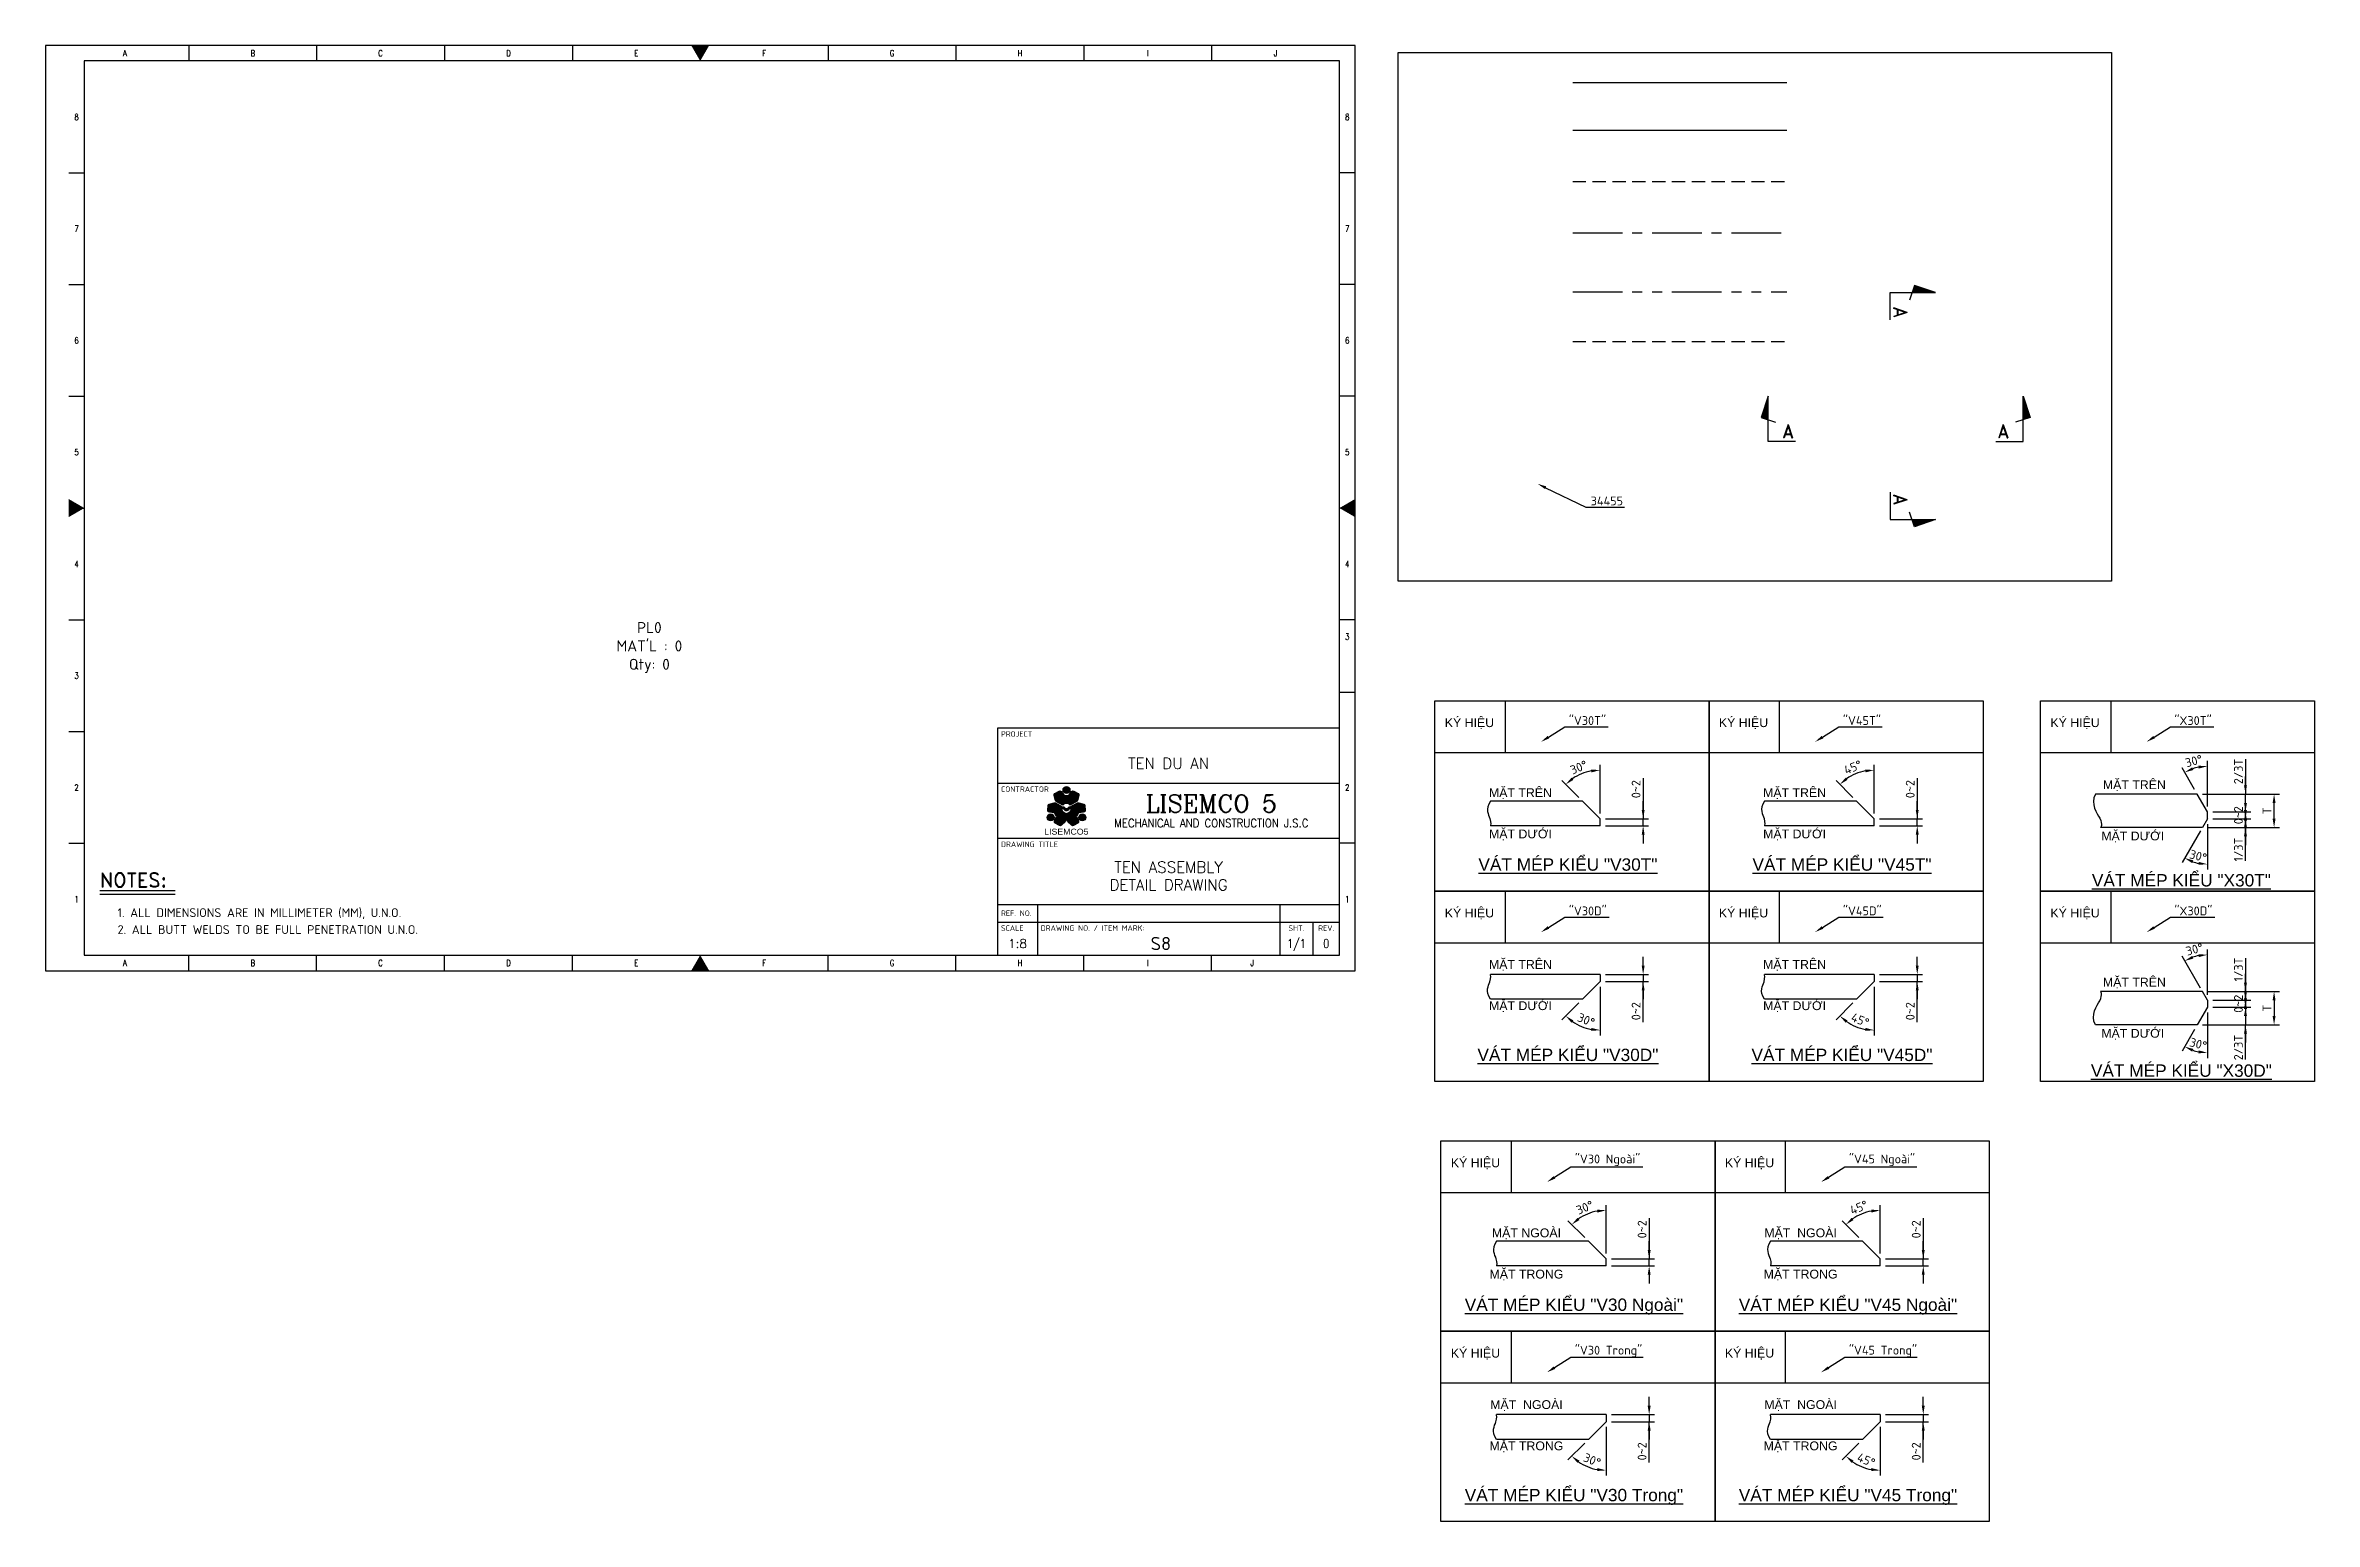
# Model space of a CAD drawing. Header units: millimetres. Extents: x 0 to 4117, y -999 to 1678.
import ezdxf
from ezdxf import colors
from ezdxf.entities.mleader import LeaderData, LeaderLine
from ezdxf.enums import TextEntityAlignment as Align
from ezdxf.math import Vec2, Vec3

# ---------------------------------------------------------------- set-up
doc = ezdxf.new("R2010")
doc.units = ezdxf.units.MM
doc.header["$LTSCALE"] = 48
for name, pattern in [('CENTER', [2, 1.25, -0.25, 0.25, -0.25]), ('HIDDEN', [0.375, 0.25, -0.125]), ('PHANTOM', [2.5, 1.25, -0.25, 0.25, -0.25, 0.25, -0.25])]:
    doc.linetypes.add(name, pattern=pattern)
for name, color, linetype in [('1', 1, 'CENTER'), ('2', 2, 'HIDDEN'), ('3', 3, 'Continuous'), ('4', 4, 'Continuous'), ('6', 5, 'PHANTOM'), ('9', 9, 'Continuous'), ('M-Joint', 4, 'HIDDEN')]:
    doc.layers.add(name, color=color, linetype=linetype)
doc.styles.add('Arial Narrow', font='ARIALN.TTF')
doc.styles.add('ISOCP', font='isocpeur.ttf')
doc.styles.add('romanc', font='romanc.shx')
doc.styles.add('romand', font='romand.shx')
doc.styles.add('romans', font='romans.shx', dxfattribs={"width": 0.8})
doc.styles.add('VM', font='arial.ttf')

# ---------------------------------------------------------------- blocks, each defined once
blk = doc.blocks.new('A$C0BBF6388')
at = {"layer": '3'}
blk.add_line((0, 0), (21.38, 0), dxfattribs=at)
at = {"layer": '4'}
blk.add_line((0, -1), (21.38, -1), dxfattribs=at)
at = {"layer": '2', "color": 2, "insert": (5, -5), "char_height": 2.5, "attachment_point": 1, "style": 'ISOCP'}
blk.add_mtext('\\pxsm1.15;1. ALL DIMENSIONS ARE IN MILLIMETER (MM), U.N.O.\\P2. ALL BUTT WELDS TO BE FULL PENETRATION U.N.O.', dxfattribs=at)
at = {"layer": '3', "style": 'romand'}
blk.add_text('NOTES:', height=4, dxfattribs=at).set_placement((0, 3), align=Align.MIDDLE_LEFT)
blk = doc.blocks.new('L5MC Logo')
at = {"layer": '3'}
h = blk.add_hatch(color=5, dxfattribs=at)
h.dxf.hatch_style = 1
h.paths.add_polyline_path([(-13.6, 5), (-33.3, 16.3, 0.198912), (-37.1, 16.8), (-52, 12.8, 0.329462), (-55.7, 8.2), (-56.3, -6.8, 0.392601), (-51.8, -11.9), (-38.7, -13.4, -0.238604), (-35, -15.8), (-31.2, -22.4, -0.238604), (-31, -26.9), (-36.2, -38.9, 0.392601), (-34, -45.3), (-20.8, -52.3, 0.329462), (-14.9, -51.5), (-4, -40.5, 0.198912), (-2.5, -37), (-2.5, -14.3, -0.467113)])
h = blk.add_hatch(color=5, dxfattribs=at)
h.dxf.hatch_style = 1
h.paths.add_polyline_path([(11.1, 9.3), (30.8, 20.7, 0.198912), (33.1, 23.7), (37.1, 38.6, 0.329462), (34.9, 44.2), (22.3, 52.1, 0.392601), (15.6, 50.8), (7.8, 40.2, -0.238604), (3.8, 38.2), (-3.8, 38.2, -0.238604), (-7.8, 40.2), (-15.6, 50.8, 0.392601), (-22.3, 52.1), (-34.9, 44.2, 0.329462), (-37.1, 38.6), (-33.1, 23.7, 0.198912), (-30.8, 20.7), (-11.1, 9.3, -0.467113)])
h = blk.add_hatch(color=1, dxfattribs=at)
h.dxf.hatch_style = 1
h.paths.add_polyline_path([(4.8, -5.2), (10.3, -1.1, 0.776948), (4.8, 2.2, -0.519028), (-3, -0.3), (-7.3, 2.9, 1), (-10.3, -1.1), (-4.8, -5.2, 0.334595)])
h = blk.add_hatch(color=1, dxfattribs=at)
h.dxf.hatch_style = 1
h.paths.add_polyline_path([(10.5, 55.3, 1), (-10.5, 55.3, 1)])
h = blk.add_hatch(color=5, dxfattribs=at)
h.dxf.hatch_style = 1
h.paths.add_polyline_path([(2.5, -14.3), (2.5, -37, 0.198912), (4, -40.5), (14.9, -51.5, 0.329462), (20.8, -52.3), (34, -45.3, 0.392601), (36.2, -38.9), (31, -26.9, -0.238604), (31.2, -22.4), (35, -15.8, -0.238604), (38.7, -13.4), (51.8, -11.9, 0.392601), (56.3, -6.8), (55.7, 8.2, 0.329462), (52, 12.8), (37.1, 16.8, 0.198912), (33.3, 16.3), (13.6, 5, -0.467113)])
h = blk.add_hatch(color=1, dxfattribs=at)
h.dxf.hatch_style = 1
h.paths.add_polyline_path([(-37.3, -27.6, 1), (-58.3, -27.6, 1)])
h = blk.add_hatch(color=1, dxfattribs=at)
h.dxf.hatch_style = 1
h.paths.add_polyline_path([(37.3, -27.6, 1), (58.3, -27.6, 1)])
at = {"layer": '3', "color": 5}
for points in [[(-31.2, -22.4), (-35, -15.8, 0.238604), (-38.7, -13.4), (-51.8, -11.9, -0.392601), (-56.3, -6.8), (-55.7, 8.2, -0.329462), (-52, 12.8), (-37.1, 16.8, -0.198912), (-33.3, 16.3), (-13.6, 5, 0.467113), (-2.5, -14.3), (-2.5, -37, -0.198912), (-4, -40.5), (-14.9, -51.5, -0.329462), (-20.8, -52.3), (-34, -45.3, -0.392601), (-36.2, -38.9), (-31, -26.9, 0.238604)], [(-3.8, 38.2), (3.8, 38.2, 0.238604), (7.8, 40.2), (15.6, 50.8, -0.392601), (22.3, 52.1), (34.9, 44.2, -0.329462), (37.1, 38.6), (33.1, 23.7, -0.198912), (30.8, 20.7), (11.1, 9.3, 0.467113), (-11.1, 9.3), (-30.8, 20.7, -0.198912), (-33.1, 23.7), (-37.1, 38.6, -0.329462), (-34.9, 44.2), (-22.3, 52.1, -0.392601), (-15.6, 50.8), (-7.8, 40.2, 0.238604)], [(35, -15.8), (31.2, -22.4, 0.238604), (31, -26.9), (36.2, -38.9, -0.392601), (34, -45.3), (20.8, -52.3, -0.329462), (14.9, -51.5), (4, -40.5, -0.198912), (2.5, -37), (2.5, -14.3, 0.467113), (13.6, 5), (33.3, 16.3, -0.198912), (37.1, 16.8), (52, 12.8, -0.329462), (55.7, 8.2), (56.3, -6.8, -0.392601), (51.8, -11.9), (38.7, -13.4, 0.238604)]]:
    blk.add_lwpolyline(points, format="xyb", close=True, dxfattribs=at)
at = {"layer": '3', "color": 1}
blk.add_lwpolyline([(-3, -0.3), (-7.3, 2.9, 1), (-10.3, -1.1), (-4.8, -5.2, 0.334595), (4.8, -5.2), (10.3, -1.1, 1), (7.3, 2.9), (3, -0.3, -0.334595)], format="xyb", close=True, dxfattribs=at)
for centre in [(0, 55.3), (-47.8, -27.6), (47.8, -27.6)]:
    blk.add_circle(centre, 10.5, dxfattribs=at)
at = {"layer": '1', "style": 'Arial Narrow', "width": 1.295911}
blk.add_text('LISEMCO5', height=17.86, dxfattribs=at).set_placement((-67.5, -79.6), (66.5, -79.6), align=Align.FIT)
blk = doc.blocks.new('KHUNG TEN')
at = {"layer": '3'}
blk.add_lwpolyline([(-816, 10), (-10, 10), (-10, 584), (-816, 584)], close=True, dxfattribs=at)
at = {"layer": '4'}
for p, q in [((-748.9, 594), (-748.9, 584)), ((-666.8, 594), (-666.8, 584)), ((-584.7, 594), (-584.7, 584)), ((-502.6, 594), (-502.6, 584)), ((-420.5, 594), (-420.5, 584)), ((-338.4, 594), (-338.4, 584)), ((-256.3, 594), (-256.3, 584)), ((-174.2, 594), (-174.2, 584)), ((-92.1, 594), (-92.1, 584)), ((-826, 512.2), (-816, 512.2)), ((0, 512.2), (-10, 512.2)), ((-826, 440.5), (-816, 440.5)), ((0, 440.5), (-10, 440.5)), ((-826, 368.8), (-816, 368.8)), ((0, 368.8), (-10, 368.8)), ((-826, 297), (-816, 297)), ((0, 297), (-10, 297)), ((-826, 225.2), (-816, 225.2)), ((0, 225.2), (-10, 225.2)), ((0, 178.5), (-10, 178.5)), ((-826, 153.5), (-816, 153.5)), ((-826, 81.8), (-816, 81.8)), ((0, 81.8), (-10, 81.8)), ((-748.9, 0), (-748.9, 10)), ((-666.8, 0), (-666.8, 10)), ((-584.7, 0), (-584.7, 10)), ((-502.6, 0), (-502.6, 10)), ((-420.5, 0), (-420.5, 10)), ((-338.4, 0), (-338.4, 10)), ((-256.3, 0), (-256.3, 10)), ((-174.2, 0), (-174.2, 10)), ((-92.1, 0), (-92.1, 10))]:
    blk.add_line(p, q, dxfattribs=at)
blk.add_lwpolyline([(-841, 0), (0, 0), (0, 594), (-841, 594)], close=True, dxfattribs=at)
for points in [[(-420.5, 584), (-414.7, 594), (-420.5, 584), (-426.3, 594)], [(-816, 297), (-826, 291.2), (-816, 297), (-826, 302.8)], [(-10, 297), (0, 291.2), (-10, 297), (0, 302.8)], [(-420.5, 10), (-414.7, 0), (-420.5, 10), (-426.3, 0)]]:
    blk.add_solid(points, dxfattribs=at)
at = {"layer": '2', "style": 'romanc', "width": 0.8}
for s, p in [('A', (-789.9, 589)), ('B', (-707.8, 589)), ('C', (-625.8, 589)), ('D', (-543.6, 589)), ('E', (-461.5, 589)), ('F', (-379.4, 589)), ('G', (-297.3, 589)), ('H', (-215.2, 589)), ('I', (-133.1, 589)), ('J', (-51, 589)), ('8', (-821, 548.1)), ('8', (-5, 548.1)), ('7', (-821, 476.4)), ('7', (-5, 476.4)), ('6', (-821, 404.6)), ('6', (-5, 404.6)), ('5', (-821, 332.9)), ('5', (-5, 332.9)), ('4', (-821, 261.1)), ('4', (-5, 261.1)), ('3', (-5, 214.4)), ('3', (-821, 189.4)), ('2', (-821, 117.6)), ('2', (-5, 117.6)), ('1', (-821, 45.9)), ('1', (-5, 45.9)), ('A', (-789.9, 5)), ('B', (-707.8, 5)), ('C', (-625.8, 5)), ('D', (-543.6, 5)), ('E', (-461.5, 5)), ('F', (-379.4, 5)), ('G', (-297.3, 5)), ('H', (-215.2, 5)), ('I', (-133.1, 5)), ('J', (-66, 5))]:
    blk.add_text(s, height=4, dxfattribs=at).set_placement(p, align=Align.MIDDLE_CENTER)

msp = doc.modelspace()

# ---------------------------------------------------------------- hatches: boundary and pattern name
at = {"layer": '9'}
for points in [[(3386.4, 1230.1), (3429, 1230.1), (3390.7, 1242.8)], [(3125.3, 999.3), (3125.3, 1041.9), (3112.6, 1003.6)], [(3588.3, 999.3), (3588.3, 1041.9), (3601, 1003.6)], [(3386.4, 818.1), (3429, 818.1), (3390.7, 805.3)]]:
    msp.add_hatch(color=256, dxfattribs=at).paths.add_polyline_path(points)

# ---------------------------------------------------------------- linework, layer by layer
msp.add_line((2771, 1610.8), (3159.5, 1610.8))
msp.add_lwpolyline([(2454.2, 1665.4), (3748.2, 1665.4), (3748.2, 706.6), (2454.2, 706.6)], close=True)
at = {"layer": '1', "ltscale": 1.5}
msp.add_line((2771, 1338), (3159.5, 1338), dxfattribs=at)
at = {"layer": '2', "ltscale": 2}
msp.add_line((2771, 1431.6), (3159.5, 1431.6), dxfattribs=at)
at = {"layer": '3'}
for p, q in [((2771, 1524.6), (3159.5, 1524.6)), ((2648.4, 489.6), (2648.4, 395.9)), ((3145.6, 489.6), (3145.6, 395.9)), ((3747.1, 489.6), (3747.1, 395.9)), ((1727.7, 28.3), (1727.7, 440.3)), ((1727.7, 440.3), (2347.7, 440.3)), ((2520.9, 395.9), (3018.2, 395.9)), ((3018.2, 395.9), (3515.4, 395.9)), ((3619.7, 395.9), (4116.9, 395.9)), ((2788.6, 307.6), (2621.7, 307.6)), ((2788.6, 307.6), (2820.6, 275.6)), ((3285.8, 307.6), (3119, 307.6)), ((3285.8, 307.6), (3317.8, 275.6)), ((3903.9, 320.4), (3719.1, 320.4)), ((3922.4, 288.4), (3903.9, 320.4)), ((3922.4, 275.6), (3922.4, 288.4)), ((2820.6, 262.8), (2820.6, 275.6)), ((3317.8, 262.8), (3317.8, 275.6)), ((3913.2, 259.6), (3728.4, 259.6)), ((3922.4, 275.6), (3913.2, 259.6)), ((2648.4, 144.4), (2648.4, 50.7)), ((3145.6, 144.4), (3145.6, 50.7)), ((3747.1, 144.4), (3747.1, 50.7)), ((2520.9, 50.7), (3018.2, 50.7)), ((3018.2, 50.7), (3515.4, 50.7)), ((3619.7, 50.7), (4116.9, 50.7)), ((2788.6, -51.6), (2820.6, -19.6)), ((2820.6, -6.8), (2820.6, -19.6)), ((3285.8, -51.6), (3317.8, -19.6)), ((3317.8, -6.8), (3317.8, -19.6)), ((3913.2, -37.5), (3728.4, -37.5)), ((3922.4, -53.5), (3913.2, -37.5)), ((2788.6, -51.6), (2621.7, -51.6)), ((3285.8, -51.6), (3119, -51.6)), ((3922.4, -66.3), (3903.9, -98.3)), ((3922.4, -53.5), (3922.4, -66.3)), ((3903.9, -98.3), (3719.1, -98.3)), ((2659.3, -308.7), (2659.3, -402.4)), ((3156.5, -308.7), (3156.5, -402.4)), ((2531.8, -402.4), (3029.1, -402.4)), ((3029.1, -402.4), (3526.3, -402.4)), ((2799.5, -490.7), (2632.6, -490.7)), ((2799.5, -490.7), (2831.5, -522.7)), ((3296.7, -490.7), (3129.9, -490.7)), ((3296.7, -490.7), (3328.7, -522.7)), ((2831.5, -535.5), (2831.5, -522.7)), ((3328.7, -535.5), (3328.7, -522.7)), ((2659.3, -653.9), (2659.3, -747.6)), ((3156.5, -653.9), (3156.5, -747.6)), ((2531.8, -747.6), (3029.1, -747.6)), ((3029.1, -747.6), (3526.3, -747.6)), ((2799.5, -849.9), (2831.5, -817.9)), ((2831.5, -805.1), (2831.5, -817.9)), ((3296.7, -849.9), (3328.7, -817.9)), ((3328.7, -805.1), (3328.7, -817.9)), ((2799.5, -849.9), (2632.6, -849.9)), ((3296.7, -849.9), (3129.9, -849.9))]:
    msp.add_line(p, q, dxfattribs=at)
for points in [[(2520.9, 489.6), (3018.2, 489.6), (3018.2, 144.4), (2520.9, 144.4)], [(3018.2, 489.6), (3515.4, 489.6), (3515.4, 144.4), (3018.2, 144.4)], [(3619.7, 489.6), (4116.9, 489.6), (4116.9, 144.4), (3619.7, 144.4)], [(2520.9, 144.4), (3018.2, 144.4), (3018.2, -200.8), (2520.9, -200.8)], [(3018.2, 144.4), (3515.4, 144.4), (3515.4, -200.8), (3018.2, -200.8)], [(3619.7, 144.4), (4116.9, 144.4), (4116.9, -200.8), (3619.7, -200.8)], [(2531.8, -308.7), (3029.1, -308.7), (3029.1, -653.9), (2531.8, -653.9)], [(3029.1, -308.7), (3526.3, -308.7), (3526.3, -653.9), (3029.1, -653.9)], [(2531.8, -653.9), (3029.1, -653.9), (3029.1, -999.1), (2531.8, -999.1)], [(3029.1, -653.9), (3526.3, -653.9), (3526.3, -999.1), (3029.1, -999.1)]]:
    msp.add_lwpolyline(points, close=True, dxfattribs=at)
for points in [[(2820.6, 262.8), (2621.6, 262.8)], [(3317.8, 262.8), (3118.8, 262.8)], [(2820.6, -6.8), (2621.6, -6.8)], [(3317.8, -6.8), (3118.8, -6.8)], [(2831.5, -535.5), (2632.5, -535.5)], [(3328.7, -535.5), (3129.7, -535.5)], [(2831.5, -805.1), (2632.5, -805.1)], [(3328.7, -805.1), (3129.7, -805.1)]]:
    msp.add_lwpolyline(points, dxfattribs=at)
for points in [[(2621.7, 307.6), (2611.7, 292.6), (2624.8, 274.3), (2621.6, 262.8), (2621.6, 262.8)], [(3119, 307.6), (3109, 292.6), (3122.1, 274.3), (3118.8, 262.8), (3118.8, 262.8)], [(2621.7, -51.6), (2611.7, -36.7), (2624.8, -18.3), (2621.6, -6.8), (2621.6, -6.8)], [(3119, -51.6), (3109, -36.7), (3122.1, -18.3), (3118.8, -6.8), (3118.8, -6.8)], [(2632.6, -490.7), (2622.6, -505.7), (2635.7, -524), (2632.5, -535.5), (2632.5, -535.5)], [(3129.9, -490.7), (3119.9, -505.7), (3133, -524), (3129.7, -535.5), (3129.7, -535.5)], [(2632.6, -849.9), (2622.6, -834.9), (2635.7, -816.6), (2632.5, -805.1), (2632.5, -805.1)], [(3129.9, -849.9), (3119.9, -834.9), (3133, -816.6), (3129.7, -805.1), (3129.7, -805.1)]]:
    msp.add_open_spline(points, degree=3, dxfattribs=at)
for points in [[(3719.1, 320.4), (3709.9, 301.1), (3737.4, 267.5), (3728.4, 259.6), (3728.4, 259.6)], [(3719.1, -98.3), (3709.9, -79), (3737.4, -45.4), (3728.4, -37.5), (3728.4, -37.5)]]:
    msp.add_open_spline(points, degree=3, knots=[0.215679, 0.215679, 0.215679, 0.215679, 1, 2, 2, 2, 2], dxfattribs=at)
at = {"layer": '4'}
for p, q in [((2820.6, 285.2), (2820.6, 373.4)), ((3317.8, 285.2), (3317.8, 373.4)), ((3922.4, 298), (3922.4, 380.4)), ((3991.5, 383.4), (3991.5, 320.4)), ((1727.7, 340.3), (2347.7, 340.3)), ((2781.8, 314.4), (2751.4, 344.7)), ((2898.7, 349.3), (2898.7, 275.6)), ((3279.1, 314.4), (3248.7, 344.7)), ((3396, 349.3), (3396, 275.6)), ((3899.1, 328.7), (3876.4, 368.1)), ((3991.5, 336.4), (3991.5, 352.4)), ((2898.7, 291.6), (2898.7, 307.6)), ((3396, 291.6), (3396, 307.6)), ((3913.5, 320.4), (4001.1, 320.4)), ((3913.5, 320.4), (4053, 320.4)), ((3932, 288.4), (4001.1, 288.4)), ((3932, 288.4), (4001.1, 288.4)), ((3991.5, 304.4), (3991.5, 320.4)), ((3991.5, 288.4), (3991.5, 320.4)), ((3991.5, 288.4), (3991.5, 320.4)), ((3991.5, 291.6), (3991.5, 307.6)), ((3991.5, 275.6), (3991.5, 288.4)), ((4043.4, 275.6), (4043.4, 304.4)), ((2830.2, 275.6), (2908.3, 275.6)), ((2830.2, 262.8), (2908.3, 262.8)), ((2898.7, 262.8), (2898.7, 275.6)), ((2898.7, 262.8), (2898.7, 275.6)), ((3327.4, 275.6), (3405.6, 275.6)), ((3327.4, 262.8), (3405.6, 262.8)), ((3396, 262.8), (3396, 275.6)), ((3396, 262.8), (3396, 275.6)), ((3909.6, 253.6), (3876.4, 196)), ((3922.4, 266), (3922.4, 183.6)), ((3922.8, 259.6), (4001.1, 259.6)), ((3922.8, 259.6), (4053, 259.6)), ((3932, 275.6), (4001.1, 275.6)), ((3932, 275.6), (4001.1, 275.6)), ((3991.5, 259.6), (3991.5, 275.6)), ((3991.5, 259.6), (3991.5, 275.6)), ((3991.5, 272.4), (3991.5, 256.4)), ((3991.5, 199.5), (3991.5, 259.6)), ((3991.5, 259.6), (3991.5, 243.6)), ((1727.7, 240.3), (2347.7, 240.3)), ((2898.7, 246.8), (2898.7, 230.8)), ((3396, 246.8), (3396, 230.8)), ((3991.5, 243.6), (3991.5, 227.6)), ((1727.7, 120.3), (2347.7, 120.3)), ((1727.7, 88.3), (2347.7, 88.3)), ((1799.7, 120.3), (1799.7, 28.3)), ((2239.7, 120.3), (2239.7, 28.3)), ((2299.7, 88.3), (2299.7, 28.3)), ((2898.7, 9.2), (2898.7, 25.2)), ((3396, 9.2), (3396, 25.2)), ((3909.6, -31.4), (3876.4, 26.2)), ((3922.4, -43.9), (3922.4, 38.5)), ((3991.5, 22.6), (3991.5, -37.5)), ((2820.6, -29.2), (2820.6, -117.4)), ((2830.2, -6.8), (2908.3, -6.8)), ((2830.2, -19.6), (2908.3, -19.6)), ((2898.7, -6.8), (2898.7, -19.6)), ((2898.7, -6.8), (2898.7, -19.6)), ((2898.7, -93.4), (2898.7, -19.6)), ((2898.7, -35.6), (2898.7, -51.6)), ((3317.8, -29.2), (3317.8, -117.4)), ((3327.4, -6.8), (3405.6, -6.8)), ((3327.4, -19.6), (3405.6, -19.6)), ((3396, -6.8), (3396, -19.6)), ((3396, -6.8), (3396, -19.6)), ((3396, -93.4), (3396, -19.6)), ((3396, -35.6), (3396, -51.6)), ((3922.8, -37.5), (4001.1, -37.5)), ((3922.8, -37.5), (4053, -37.5)), ((3991.5, -21.5), (3991.5, -5.5)), ((3991.5, -37.5), (3991.5, -21.5)), ((3991.5, -50.3), (3991.5, -34.3)), ((3991.5, -37.5), (3991.5, -53.5)), ((3991.5, -37.5), (3991.5, -53.5)), ((2781.8, -58.4), (2751.4, -88.8)), ((3279.1, -58.4), (3248.7, -88.8)), ((3922.4, -75.9), (3922.4, -158.3)), ((3932, -53.5), (4001.1, -53.5)), ((3932, -53.5), (4001.1, -53.5)), ((3932, -66.3), (4001.1, -66.3)), ((3932, -66.3), (4001.1, -66.3)), ((3991.5, -53.5), (3991.5, -66.3)), ((3991.5, -66.3), (3991.5, -98.3)), ((3991.5, -66.3), (3991.5, -98.3)), ((3991.5, -69.5), (3991.5, -85.5)), ((3991.5, -82.3), (3991.5, -98.3)), ((4043.4, -53.5), (4043.4, -82.3)), ((3899.1, -106.6), (3876.4, -146)), ((3913.5, -98.3), (4001.1, -98.3)), ((3913.5, -98.3), (4053, -98.3)), ((3991.5, -161.3), (3991.5, -98.3)), ((3991.5, -114.3), (3991.5, -130.3)), ((2831.5, -513.1), (2831.5, -424.9)), ((2909.6, -449), (2909.6, -522.7)), ((3328.7, -513.1), (3328.7, -424.9)), ((3406.9, -449), (3406.9, -522.7)), ((2792.7, -483.9), (2762.3, -453.6)), ((2909.6, -506.7), (2909.6, -490.7)), ((3289.9, -483.9), (3259.6, -453.6)), ((3406.9, -506.7), (3406.9, -490.7)), ((2841.1, -522.7), (2919.2, -522.7)), ((2909.6, -535.5), (2909.6, -522.7)), ((2909.6, -535.5), (2909.6, -522.7)), ((3338.3, -522.7), (3416.5, -522.7)), ((3406.9, -535.5), (3406.9, -522.7)), ((3406.9, -535.5), (3406.9, -522.7)), ((2841.1, -535.5), (2919.2, -535.5)), ((2909.6, -551.5), (2909.6, -567.5)), ((3338.3, -535.5), (3416.5, -535.5)), ((3406.9, -551.5), (3406.9, -567.5)), ((2909.6, -789.1), (2909.6, -773.1)), ((3406.9, -789.1), (3406.9, -773.1)), ((2841.1, -805.1), (2919.2, -805.1)), ((2841.1, -817.9), (2919.2, -817.9)), ((2909.6, -805.1), (2909.6, -817.9)), ((2909.6, -805.1), (2909.6, -817.9)), ((2909.6, -891.7), (2909.6, -817.9)), ((3338.3, -805.1), (3416.5, -805.1)), ((3338.3, -817.9), (3416.5, -817.9)), ((3406.9, -805.1), (3406.9, -817.9)), ((3406.9, -805.1), (3406.9, -817.9)), ((3406.9, -891.7), (3406.9, -817.9)), ((2792.7, -856.7), (2762.3, -887.1)), ((2831.5, -827.5), (2831.5, -915.7)), ((2909.6, -833.9), (2909.6, -849.9)), ((3289.9, -856.7), (3259.6, -887.1)), ((3328.7, -827.5), (3328.7, -915.7)), ((3406.9, -833.9), (3406.9, -849.9))]:
    msp.add_line(p, q, dxfattribs=at)
for centre, radius, start, end in [((2820.6, 275.6), 88.2, 100.4077, 124.5923), ((3317.8, 275.6), 88.2, 100.4077, 124.5923), ((3922.4, 288.4), 82.4, 101.1433, 108.8567), ((3922.4, 275.6), 82.4, 251.1433, 258.8567), ((3922.4, -53.5), 82.4, 101.1433, 108.8567), ((2820.6, -19.6), 88.2, 235.4077, 259.5923), ((3317.8, -19.6), 88.2, 235.4077, 259.5923), ((3922.4, -66.3), 82.4, 251.1433, 258.8567), ((2831.5, -522.7), 88.2, 100.4077, 124.5923), ((3328.7, -522.7), 88.2, 100.4077, 124.5923), ((2831.5, -817.9), 88.2, 235.4077, 259.5923), ((3328.7, -817.9), 88.2, 235.4077, 259.5923)]:
    msp.add_arc(centre, radius, start, end, dxfattribs=at)
for points in [[(3906.2, 371.9), (3906.7, 366.6), (3922.4, 370.8)], [(2772.2, 346.1), (2768.8, 350.2), (2758.2, 337.9)], [(2804.4, 365), (2804.9, 359.7), (2820.6, 363.8)], [(3269.5, 346.1), (3266.1, 350.2), (3255.5, 337.9)], [(3301.7, 365), (3302.2, 359.7), (3317.8, 363.8)], [(3896.9, 364), (3894.7, 368.8), (3881.2, 359.8)], [(3988.8, 336.4), (3994.2, 336.4), (3991.5, 320.4)], [(2896.1, 291.6), (2901.4, 291.6), (2898.7, 275.6)], [(3393.3, 291.6), (3398.6, 291.6), (3396, 275.6)], [(3988.8, 304.4), (3994.2, 304.4), (3991.5, 288.4)], [(3988.8, 291.6), (3994.2, 291.6), (3991.5, 275.6)], [(3988.8, 272.4), (3994.2, 272.4), (3991.5, 288.4)], [(4040.7, 304.4), (4046, 304.4), (4043.4, 320.4)], [(2896.1, 246.8), (2901.4, 246.8), (2898.7, 262.8)], [(3393.3, 246.8), (3398.6, 246.8), (3396, 262.8)], [(3988.8, 259.6), (3994.2, 259.6), (3991.5, 275.6)], [(3988.8, 243.6), (3994.2, 243.6), (3991.5, 259.6)], [(4040.7, 275.6), (4046, 275.6), (4043.4, 259.6)], [(3896.9, 200.1), (3894.7, 195.2), (3881.2, 204.3)], [(3906.2, 192.1), (3906.7, 197.4), (3922.4, 193.2)], [(2896.1, 9.2), (2901.4, 9.2), (2898.7, -6.8)], [(3393.3, 9.2), (3398.6, 9.2), (3396, -6.8)], [(3896.9, 22), (3894.7, 26.9), (3881.2, 17.8)], [(3906.2, 30), (3906.7, 24.7), (3922.4, 28.9)], [(2896.1, -35.6), (2901.4, -35.6), (2898.7, -19.6)], [(3393.3, -35.6), (3398.6, -35.6), (3396, -19.6)], [(3988.8, -21.5), (3994.2, -21.5), (3991.5, -37.5)], [(3988.8, -37.5), (3994.2, -37.5), (3991.5, -53.5)], [(4040.7, -53.5), (4046, -53.5), (4043.4, -37.5)], [(2772.2, -90.2), (2768.8, -94.3), (2758.2, -82)], [(3269.5, -90.2), (3266.1, -94.3), (3255.5, -82)], [(3988.8, -50.3), (3994.2, -50.3), (3991.5, -66.3)], [(3988.8, -69.5), (3994.2, -69.5), (3991.5, -53.5)], [(3988.8, -82.3), (3994.2, -82.3), (3991.5, -66.3)], [(4040.7, -82.3), (4046, -82.3), (4043.4, -98.3)], [(2804.4, -109.1), (2804.9, -103.7), (2820.6, -107.8)], [(3301.7, -109.1), (3302.2, -103.7), (3317.8, -107.8)], [(3988.8, -114.3), (3994.2, -114.3), (3991.5, -98.3)], [(3896.9, -141.9), (3894.7, -146.7), (3881.2, -137.7)], [(3906.2, -149.8), (3906.7, -144.5), (3922.4, -148.7)], [(2783.1, -452.2), (2779.7, -448.1), (2769.1, -460.4)], [(2815.3, -433.3), (2815.8, -438.6), (2831.5, -434.5)], [(3280.4, -452.2), (3277, -448.1), (3266.4, -460.4)], [(3312.6, -433.3), (3313, -438.6), (3328.7, -434.5)], [(2907, -506.7), (2912.3, -506.7), (2909.6, -522.7)], [(3404.2, -506.7), (3409.5, -506.7), (3406.9, -522.7)], [(2907, -551.5), (2912.3, -551.5), (2909.6, -535.5)], [(3404.2, -551.5), (3409.5, -551.5), (3406.9, -535.5)], [(2907, -789.1), (2912.3, -789.1), (2909.6, -805.1)], [(2907, -833.9), (2912.3, -833.9), (2909.6, -817.9)], [(3404.2, -789.1), (3409.5, -789.1), (3406.9, -805.1)], [(3404.2, -833.9), (3409.5, -833.9), (3406.9, -817.9)], [(2783.1, -888.5), (2779.7, -892.6), (2769.1, -880.3)], [(2815.3, -907.3), (2815.8, -902), (2831.5, -906.1)], [(3280.4, -888.5), (3277, -892.6), (3266.4, -880.3)], [(3312.6, -907.3), (3313, -902), (3328.7, -906.1)]]:
    msp.add_solid(points, dxfattribs=at)
at = {"layer": '6', "ltscale": 1.5}
msp.add_line((2771, 1231.1), (3159.5, 1231.1), dxfattribs=at)
at = {"layer": '9'}
for points in [[(3346.7, 1180.3), (3346.7, 1230.1), (3429, 1230.1), (3390.7, 1242.8), (3381.8, 1216.4)], [(3175.1, 959.6), (3125.3, 959.6), (3125.3, 1041.9), (3112.6, 1003.6), (3139, 994.6)], [(3538.5, 959.6), (3588.3, 959.6), (3588.3, 1041.9), (3601, 1003.6), (3574.5, 994.6)], [(3346.7, 867.8), (3346.7, 818.1), (3429, 818.1), (3390.7, 805.3), (3381.8, 831.8)]]:
    msp.add_lwpolyline(points, dxfattribs=at)
at = {"layer": 'M-Joint', "ltscale": 2}
msp.add_line((2771, 1141.3), (3159.5, 1141.3), dxfattribs=at)

# ---------------------------------------------------------------- block references
at = {"xscale": 0.6000000000000001, "yscale": 0.6000000000000001, "zscale": 0.6000000000000001}
msp.add_blockref('L5MC Logo', (1852.5, 294.6), dxfattribs=at)
at = {"layer": '1', "linetype": 'ByBlock', "xscale": 2.825208085612367, "yscale": 2.825208085612367, "zscale": 2.825208085612367}
msp.add_blockref('KHUNG TEN', (2376, 0), dxfattribs=at)
at = {"layer": '4', "xscale": 6.4, "yscale": 6.4, "zscale": 6.4}
msp.add_blockref('A$C0BBF6388', (98.9, 145.3), dxfattribs=at)

# ---------------------------------------------------------------- texts
at = {"layer": '2'}
for s, height, style, p in [('KÝ HIỆU', 16, 'VM', (2583.6, 449.9)), ('KÝ HIỆU', 16, 'VM', (3080.8, 449.9)), ('KÝ HIỆU', 16, 'VM', (3682.3, 449.9)), ('MẶT TRÊN', 16, 'VM', (2676.1, 322.9)), ('MẶT TRÊN', 16, 'VM', (3173.4, 322.9)), ('MẶT TRÊN', 16, 'VM', (3789.9, 337.3)), ('MẶT DƯỚI', 16, 'VM', (2676.1, 248.1)), ('MẶT DƯỚI', 16, 'VM', (3173.4, 248.1)), ('MẶT DƯỚI', 16, 'VM', (3786.9, 244.4)), ('%%UVÁT MÉP KIỂU "V30T"', 22.4, 'VM', (2762.2, 192.6)), ('%%UVÁT MÉP KIỂU "V45T"', 22.4, 'VM', (3259.4, 192.6)), ('DETAIL DRAWING', 20, 'romanc', (2037.7, 155.6)), ('%%UVÁT MÉP KIỂU "X30T"', 22.4, 'VM', (3875.2, 164)), ('KÝ HIỆU', 16, 'VM', (2583.6, 104.7)), ('KÝ HIỆU', 16, 'VM', (3080.8, 104.7)), ('KÝ HIỆU', 16, 'VM', (3682.3, 104.7)), ('S8', 24, 'ISOCP', (2023.7, 49.3)), ('MẶT TRÊN', 16, 'VM', (2676.1, 11.4)), ('MẶT TRÊN', 16, 'VM', (3173.4, 11.4)), ('MẶT TRÊN', 16, 'VM', (3789.9, -20.7)), ('MẶT DƯỚI', 16, 'VM', (2676.1, -63.4)), ('MẶT DƯỚI', 16, 'VM', (3173.4, -63.4)), ('MẶT DƯỚI', 16, 'VM', (3786.9, -113.5)), ('%%UVÁT MÉP KIỂU "V30D"', 22.4, 'VM', (2762.2, -152.6)), ('%%UVÁT MÉP KIỂU "V45D"', 22.4, 'VM', (3259.4, -152.6)), ('%%UVÁT MÉP KIỂU "X30D"', 22.4, 'VM', (3875.2, -181.2)), ('KÝ HIỆU', 16, 'VM', (2594.5, -348.4)), ('KÝ HIỆU', 16, 'VM', (3091.7, -348.4)), ('MẶT NGOÀI', 16, 'VM', (2687, -475.4)), ('MẶT  NGOÀI', 16, 'VM', (3184.3, -475.4)), ('MẶT TRONG', 16, 'VM', (2687, -550.2)), ('MẶT TRONG', 16, 'VM', (3184.3, -550.2)), ('%%UVÁT MÉP KIỂU "V30 Ngoài"', 22.4, 'VM', (2773.1, -605.7)), ('%%UVÁT MÉP KIỂU "V45 Ngoài"', 22.4, 'VM', (3270.3, -605.7)), ('KÝ HIỆU', 16, 'VM', (2594.5, -693.6)), ('KÝ HIỆU', 16, 'VM', (3091.7, -693.6)), ('MẶT  NGOÀI', 16, 'VM', (2687, -786.9)), ('MẶT  NGOÀI', 16, 'VM', (3184.3, -786.9)), ('MẶT TRONG', 16, 'VM', (2687, -861.7)), ('MẶT TRONG', 16, 'VM', (3184.3, -861.7)), ('%%UVÁT MÉP KIỂU "V30 Trong"', 22.4, 'VM', (2773.1, -950.9)), ('%%UVÁT MÉP KIỂU "V45 Trong"', 22.4, 'VM', (3270.3, -950.9))]:
    msp.add_text(s, height=height, dxfattribs=dict(at, style=style)).set_placement(p, align=Align.MIDDLE_CENTER)
at = {"layer": '2', "style": 'ISOCP'}
for s, p in [('PROJECT', (1733.7, 434.3)), ('CONTRACTOR', (1733.7, 334.3)), ('DRAWING TITLE', (1733.7, 234.3)), ('SCALE', (1733.7, 82.3)), ('DRAWING NO. / ITEM MARK:', (1805.7, 82.3))]:
    msp.add_text(s, height=10, dxfattribs=at).set_placement(p, align=Align.TOP_LEFT)
msp.add_text('REF. NO.', height=10, dxfattribs=at).set_placement((1733.7, 104.3), align=Align.MIDDLE_LEFT)
for s, p in [('SHT.', (2269.7, 82.3)), ('REV.', (2323.7, 82.3))]:
    msp.add_text(s, height=10, dxfattribs=at).set_placement(p, align=Align.TOP_CENTER)
at = {"layer": '2', "insert": (891.3, 632.4), "char_height": 20, "attachment_point": 1, "style": 'ISOCP'}
msp.add_mtext_dynamic_manual_height_columns("\\A1;\\pxqc;{\\C2;PL0\\PMAT'L : 0\\PQty: 0}", width=408.891, gutter_width=100, heights=[0], dxfattribs=at)
at = {"layer": '2', "color": 1, "char_height": 20, "attachment_point": 1, "style": 'romanc'}
for s, heights, insert in [('\\pxqc;TEN DU AN', [67.9], (1727.7, 386.1)), ('\\pxqc;TEN ASSEMBLY', [0], (1727.7, 197.8))]:
    msp.add_mtext_dynamic_manual_height_columns(s, width=620, gutter_width=80, heights=heights, dxfattribs=dict(at, insert=insert))
at = {"layer": '3', "style": 'romanc'}
msp.add_text('LISEMCO 5', height=32, dxfattribs=at).set_placement((2115.3, 319.2), align=Align.TOP_CENTER)
at = {"layer": '3', "style": 'romanc', "width": 0.9}
msp.add_text('MECHANICAL AND CONSTRUCTION J.S.C', height=15, dxfattribs=at).set_placement((2115.3, 275.2), align=Align.TOP_CENTER)
at = {"layer": '3', "style": 'romanc'}
msp.add_text('1:8', height=16, dxfattribs=at).set_placement((1763.7, 49.3), align=Align.MIDDLE_CENTER)
at = {"layer": '3', "style": 'romans', "width": 0.8}
for s, p in [('1/1', (2269.7, 49.3)), ('0', (2323.7, 49.3))]:
    msp.add_text(s, height=16, dxfattribs=at).set_placement(p, align=Align.MIDDLE_CENTER)
at = {"layer": '4', "color": 2, "char_height": 16, "attachment_point": 5, "style": 'ISOCP'}
for s, insert, rotation in [('\\A1;30°', (2781.9, 368.9), 22.5), ('\\A1;45°', (3279.2, 368.9), 22.5), ('\\A1;30°', (3897.8, 380.4), 15), ('\\A1;0~2', (2885.9, 329.3), 90), ('\\A1;0~2', (3383.2, 329.3), 90), ('\\A1;0~2', (3978.7, 282), 90), ('\\A1;T', (4030.6, 290), 90), ('\\A1;30°', (3905.7, 208), 345), ('\\A1;30°', (3899, 38.9), 15), ('\\A1;30°', (2795.3, -89.3), 337.5), ('\\A1;0~2', (2885.9, -73.4), 90), ('\\A1;45°', (3292.5, -89.3), 337.5), ('\\A1;0~2', (3383.2, -73.4), 90), ('\\A1;0~2', (3978.7, -59.9), 90), ('\\A1;T', (4030.6, -67.9), 90), ('\\A1;30°', (3905.9, -132.9), 345), ('\\A1;30°', (2792.8, -429.4), 22.5), ('\\A1;45°', (3290.1, -429.4), 22.5), ('\\A1;0~2', (2896.8, -469), 90), ('\\A1;0~2', (3394.1, -469), 90), ('\\A1;0~2', (2896.8, -871.7), 90), ('\\A1;0~2', (3394.1, -871.7), 90), ('\\A1;30°', (2806.2, -887.5), 337.5), ('\\A1;45°', (3303.4, -887.5), 337.5)]:
    msp.add_mtext(s, dxfattribs=dict(at, insert=insert, rotation=rotation))
at = {"layer": '4', "color": 3, "char_height": 16, "attachment_point": 5, "rotation": 90, "style": 'ISOCP'}
for s, insert in [('\\A1;2/3T', (3978.7, 361.4)), ('\\A1;1/3T', (3978.7, 219.8)), ('\\A1;1/3T', (3978.7, 2.3)), ('\\A1;2/3T', (3978.7, -139.3))]:
    msp.add_mtext(s, dxfattribs=dict(at, insert=insert))
at = {"layer": '9', "style": 'romand'}
for p in [(3353.8, 1183.6), (3353.8, 844)]:
    msp.add_text('A', height=24, rotation=270, dxfattribs=at).set_placement(p, align=Align.RIGHT)
for p in [(3171.8, 966.6), (3562.3, 966.6)]:
    msp.add_text('A', height=24, dxfattribs=at).set_placement(p, align=Align.RIGHT)

# ---------------------------------------------------------------- leaders
at = {"layer": '4'}
ml = msp.add_multileader_mtext('Standard', dxfattribs=at)
ml.set_content('"V30T"', color=256, style='ISOCP')
ml.set_leader_properties()
ml.build(insert=Vec2(0, 0))
ml.multileader.update_dxf_attribs({"text_left_attachment_type": 5, "text_right_attachment_type": 5, "dogleg_length": 0.36, "arrow_head_size": 16})
ctx = ml.context
ctx.base_point, ctx.char_height, ctx.arrow_head_size, ctx.landing_gap_size, ctx.plane_origin = Vec3(2759.1, 442.5), 16, 16, 4.8, Vec3(2686.8, 553)
ctx.left_attachment, ctx.right_attachment = 5, 5
notes = []
notes.append((ctx, [(0, (1, 1, 0), (2756.8, 442.5), (1, 0), 2.3, [(0, [(2713.4, 415.1)], 0, [])])]))
ctx.mtext.insert, ctx.mtext.flow_direction = Vec3(2763.9, 461.7), 5
ml = msp.add_multileader_mtext('Standard', dxfattribs=at)
ml.set_content('"V45T"', color=256, style='ISOCP')
ml.set_leader_properties()
ml.build(insert=Vec2(0, 0))
ml.multileader.update_dxf_attribs({"text_left_attachment_type": 5, "text_right_attachment_type": 5, "dogleg_length": 0.36, "arrow_head_size": 16})
ctx = ml.context
ctx.base_point, ctx.char_height, ctx.arrow_head_size, ctx.landing_gap_size, ctx.plane_origin = Vec3(3256.3, 442.5), 16, 16, 4.8, Vec3(3184.1, 553)
ctx.left_attachment, ctx.right_attachment = 5, 5
notes.append((ctx, [(0, (1, 1, 0), (3254, 442.5), (1, 0), 2.3, [(0, [(3210.6, 415.1)], 0, [])])]))
ctx.mtext.insert, ctx.mtext.flow_direction = Vec3(3261.1, 461.7), 5
ml = msp.add_multileader_mtext('Standard', dxfattribs=at)
ml.set_content('"X30T"', color=256, style='ISOCP')
ml.set_leader_properties()
ml.build(insert=Vec2(0, 0))
ml.multileader.update_dxf_attribs({"text_left_attachment_type": 5, "text_right_attachment_type": 5, "dogleg_length": 0.36, "arrow_head_size": 16})
ctx = ml.context
ctx.base_point, ctx.char_height, ctx.arrow_head_size, ctx.landing_gap_size, ctx.plane_origin = Vec3(3857.8, 442.5), 16, 16, 4.8, Vec3(3785.6, 553)
ctx.left_attachment, ctx.right_attachment = 5, 5
notes.append((ctx, [(0, (1, 1, 0), (3855.5, 442.5), (1, 0), 2.3, [(0, [(3812.1, 415.1)], 0, [])])]))
ctx.mtext.insert, ctx.mtext.flow_direction = Vec3(3862.6, 461.7), 5
ml = msp.add_multileader_mtext('Standard', dxfattribs=at)
ml.set_content('"V30D"', color=256, style='ISOCP')
ml.set_leader_properties()
ml.build(insert=Vec2(0, 0))
ml.multileader.update_dxf_attribs({"text_left_attachment_type": 5, "text_right_attachment_type": 5, "dogleg_length": 0.36, "arrow_head_size": 16})
ctx = ml.context
ctx.base_point, ctx.char_height, ctx.arrow_head_size, ctx.landing_gap_size, ctx.plane_origin = Vec3(2759.1, 97.3), 16, 16, 4.8, Vec3(2686.8, 207.9)
ctx.left_attachment, ctx.right_attachment = 5, 5
notes.append((ctx, [(0, (1, 1, 0), (2756.8, 97.3), (1, 0), 2.3, [(0, [(2713.4, 69.9)], 0, [])])]))
ctx.mtext.insert, ctx.mtext.flow_direction = Vec3(2763.9, 116.5), 5
ml = msp.add_multileader_mtext('Standard', dxfattribs=at)
ml.set_content('"V45D"', color=256, style='ISOCP')
ml.set_leader_properties()
ml.build(insert=Vec2(0, 0))
ml.multileader.update_dxf_attribs({"text_left_attachment_type": 5, "text_right_attachment_type": 5, "dogleg_length": 0.36, "arrow_head_size": 16})
ctx = ml.context
ctx.base_point, ctx.char_height, ctx.arrow_head_size, ctx.landing_gap_size, ctx.plane_origin = Vec3(3256.3, 97.3), 16, 16, 4.8, Vec3(3184.1, 207.9)
ctx.left_attachment, ctx.right_attachment = 5, 5
notes.append((ctx, [(0, (1, 1, 0), (3254, 97.3), (1, 0), 2.3, [(0, [(3210.6, 69.9)], 0, [])])]))
ctx.mtext.insert, ctx.mtext.flow_direction = Vec3(3261.1, 116.5), 5
ml = msp.add_multileader_mtext('Standard', dxfattribs=at)
ml.set_content('"X30D"', color=256, style='ISOCP')
ml.set_leader_properties()
ml.build(insert=Vec2(0, 0))
ml.multileader.update_dxf_attribs({"text_left_attachment_type": 5, "text_right_attachment_type": 5, "dogleg_length": 0.36, "arrow_head_size": 16})
ctx = ml.context
ctx.base_point, ctx.char_height, ctx.arrow_head_size, ctx.landing_gap_size, ctx.plane_origin = Vec3(3857.8, 97.3), 16, 16, 4.8, Vec3(3785.6, 207.9)
ctx.left_attachment, ctx.right_attachment = 5, 5
notes.append((ctx, [(0, (1, 1, 0), (3855.5, 97.3), (1, 0), 2.3, [(0, [(3812.1, 69.9)], 0, [])])]))
ctx.mtext.insert, ctx.mtext.flow_direction = Vec3(3862.6, 116.5), 5
ml = msp.add_multileader_mtext('Standard', dxfattribs=at)
ml.set_content('"V30 Ngoài"', color=256, style='ISOCP')
ml.set_leader_properties()
ml.build(insert=Vec2(0, 0))
ml.multileader.update_dxf_attribs({"text_left_attachment_type": 5, "text_right_attachment_type": 5, "dogleg_length": 0.36, "arrow_head_size": 16})
ctx = ml.context
ctx.base_point, ctx.char_height, ctx.arrow_head_size, ctx.landing_gap_size, ctx.plane_origin = Vec3(2770, -355.8), 16, 16, 4.8, Vec3(2697.7, -245.2)
ctx.left_attachment, ctx.right_attachment = 5, 5
notes.append((ctx, [(0, (1, 1, 0), (2767.7, -355.8), (1, 0), 2.3, [(0, [(2724.3, -383.2)], 0, [])])]))
ctx.mtext.insert, ctx.mtext.flow_direction = Vec3(2774.8, -333.4), 5
ml = msp.add_multileader_mtext('Standard', dxfattribs=at)
ml.set_content('"V45 Ngoài"', color=256, style='ISOCP')
ml.set_leader_properties()
ml.build(insert=Vec2(0, 0))
ml.multileader.update_dxf_attribs({"text_left_attachment_type": 5, "text_right_attachment_type": 5, "dogleg_length": 0.36, "arrow_head_size": 16})
ctx = ml.context
ctx.base_point, ctx.char_height, ctx.arrow_head_size, ctx.landing_gap_size, ctx.plane_origin = Vec3(3267.2, -355.8), 16, 16, 4.8, Vec3(3195, -245.2)
ctx.left_attachment, ctx.right_attachment = 5, 5
notes.append((ctx, [(0, (1, 1, 0), (3264.9, -355.8), (1, 0), 2.3, [(0, [(3221.5, -383.2)], 0, [])])]))
ctx.mtext.insert, ctx.mtext.flow_direction = Vec3(3272, -333.4), 5
ml = msp.add_multileader_mtext('Standard', dxfattribs=at)
ml.set_content('"V30 Trong"', color=256, style='ISOCP')
ml.set_leader_properties()
ml.build(insert=Vec2(0, 0))
ml.multileader.update_dxf_attribs({"text_left_attachment_type": 5, "text_right_attachment_type": 5, "dogleg_length": 0.36, "arrow_head_size": 16})
ctx = ml.context
ctx.base_point, ctx.char_height, ctx.arrow_head_size, ctx.landing_gap_size, ctx.plane_origin = Vec3(2770, -701), 16, 16, 4.8, Vec3(2697.7, -590.4)
ctx.left_attachment, ctx.right_attachment = 5, 5
notes.append((ctx, [(0, (1, 1, 0), (2767.7, -701), (1, 0), 2.3, [(0, [(2724.3, -728.4)], 0, [])])]))
ctx.mtext.insert, ctx.mtext.flow_direction = Vec3(2774.8, -680.2), 5
ml = msp.add_multileader_mtext('Standard', dxfattribs=at)
ml.set_content('"V45 Trong"', color=256, style='ISOCP')
ml.set_leader_properties()
ml.build(insert=Vec2(0, 0))
ml.multileader.update_dxf_attribs({"text_left_attachment_type": 5, "text_right_attachment_type": 5, "dogleg_length": 0.36, "arrow_head_size": 16})
ctx = ml.context
ctx.base_point, ctx.char_height, ctx.arrow_head_size, ctx.landing_gap_size, ctx.plane_origin = Vec3(3267.2, -701), 16, 16, 4.8, Vec3(3195, -590.4)
ctx.left_attachment, ctx.right_attachment = 5, 5
notes.append((ctx, [(0, (1, 1, 0), (3264.9, -701), (1, 0), 2.3, [(0, [(3221.5, -728.4)], 0, [])])]))
ctx.mtext.insert, ctx.mtext.flow_direction = Vec3(3272, -680.2), 5
at = {"layer": '9'}
ml = msp.add_multileader_mtext('Standard', dxfattribs=at)
ml.set_content('34455', color=2, style='ISOCP')
ml.set_leader_properties(color=4)
ml.build(insert=Vec2(0, 0))
ml.multileader.update_dxf_attribs({"text_left_attachment_type": 5, "text_right_attachment_type": 5, "dogleg_length": 0.36, "arrow_head_size": 16})
ctx = ml.context
ctx.base_point, ctx.char_height, ctx.arrow_head_size, ctx.landing_gap_size, ctx.plane_origin = Vec3(2797.6, 840.8), 16, 16, 6, Vec3(2707.3, 979)
ctx.left_attachment, ctx.right_attachment = 5, 5
notes.append((ctx, [(0, (1, 1, 0), (2794.8, 840.8), (1, 0), 2.88, [(0, [(2707.3, 883)], 0, [])])]))
ctx.mtext.insert, ctx.mtext.flow_direction = Vec3(2803.6, 860), 5
for ctx, leaders in notes:
    for number, flags, end, landing, length, lines in leaders:
        leader = LeaderData()
        leader.index, (leader.has_last_leader_line, leader.has_dogleg_vector, leader.attachment_direction) = number, flags
        leader.last_leader_point, leader.dogleg_vector, leader.dogleg_length = Vec3(end), Vec3(landing), length
        for number, points, colour, breaks in lines:
            line = LeaderLine()
            line.index, line.vertices, line.color, line.breaks = number, Vec3.list(points), colors.encode_raw_color(colour), breaks
            leader.lines.append(line)
        ctx.leaders.append(leader)

doc.saveas('drawing.dxf')
